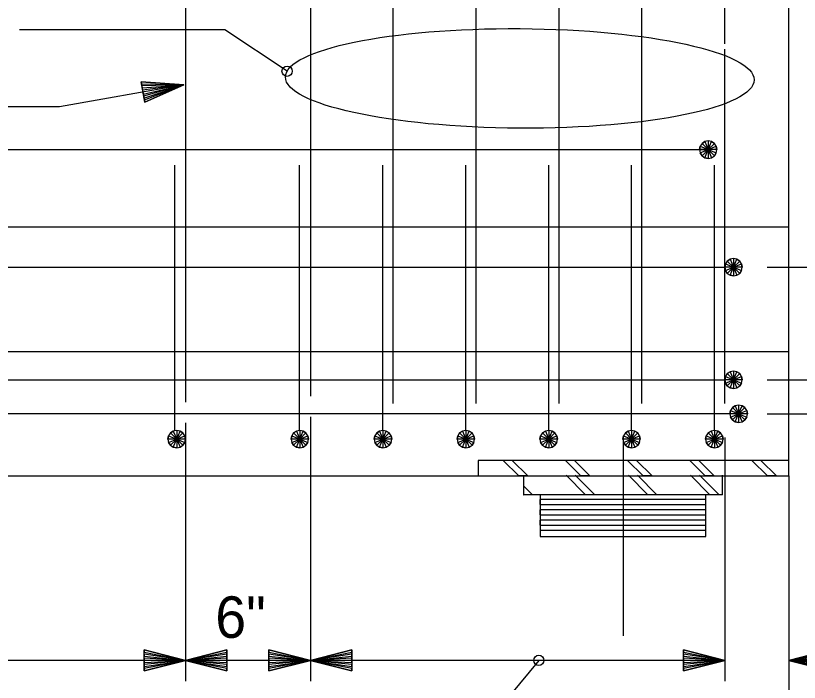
# Model space of a CAD drawing. Extents: x 0 to 34.6, y 0 to 23.6.
# Drawn here: x 15.186 to 17.55, y 2.686 to 4.697 of the extents above; entities that cross this region are included whole.
import ezdxf

# ---------------------------------------------------------------- set-up
doc = ezdxf.new("R2010")
doc.units = 0
for name, color, linetype in [('Dimension Lines', 7, 'Continuous'), ('Miscellaneous Lines', 7, 'Continuous'), ('Rebar Lines', 7, 'Continuous'), ('Structural Steel Lines', 7, 'Continuous'), ('Sup Concrete Girder Lines', 7, 'Continuous'), ('Text', 7, 'Continuous')]:
    doc.layers.add(name, color=color, linetype=linetype)

msp = doc.modelspace()

# ---------------------------------------------------------------- linework, layer by layer
at = {"layer": 'Dimension Lines'}
for p, q in [((17.4534, 3.9382), (19.1773, 3.9382)), ((17.4534, 3.5986), (18.6059, 3.5986)), ((16.0753, 3.4869), (16.0753, 2.6898)), ((17.4534, 3.4961), (18.7606, 3.4961)), ((15.6983, 3.4688), (15.6983, 2.6898)), ((16.0753, 3.4096), (16.0753, 2.8267)), ((17.0185, 3.421), (17.0185, 2.8267)), ((17.3252, 3.4241), (17.3252, 2.6893)), ((17.5186, 3.3086), (17.5186, 2.3804)), ((15.6983, 2.7523), (14.1961, 2.7523)), ((16.1517, 2.7523), (15.6983, 2.7523)), ((17.3252, 2.7523), (16.0753, 2.7523)), ((18.1305, 2.7523), (17.5186, 2.7523))]:
    msp.add_line(p, q, dxfattribs=at)
for points in [[(16.0048, 4.5293), (15.8167, 4.6544), (15.1972, 4.6544)], [(15.5698, 4.4665), (15.5709, 4.4604), (15.6929, 4.4884), (15.572, 4.4542), (15.5731, 4.4481), (15.6929, 4.4884), (15.5742, 4.4419), (15.5753, 4.4357), (15.6929, 4.4884), (15.5644, 4.4973), (15.5655, 4.4911), (15.6929, 4.4884), (15.5666, 4.485), (15.5677, 4.4788), (15.6929, 4.4884), (15.5687, 4.4727), (15.5753, 4.4357), (15.5644, 4.4973), (15.6929, 4.4884), (15.5753, 4.4357)], [(15.6929, 4.4884), (15.3183, 4.4218), (15.152, 4.4218)], [(15.5733, 2.7523), (15.5733, 2.7461), (15.6983, 2.7523), (15.5733, 2.7398), (15.5733, 2.7336), (15.6983, 2.7523), (15.5733, 2.7273), (15.5733, 2.7211), (15.6983, 2.7523), (15.5733, 2.7836), (15.5733, 2.7773), (15.6983, 2.7523), (15.5733, 2.7711), (15.5733, 2.7648), (15.6983, 2.7523), (15.5733, 2.7586), (15.5733, 2.7211), (15.5733, 2.7836), (15.6983, 2.7523), (15.5733, 2.7211)], [(15.8233, 2.7523), (15.8233, 2.7586), (15.6983, 2.7523), (15.8233, 2.7648), (15.8233, 2.7711), (15.6983, 2.7523), (15.8233, 2.7773), (15.8233, 2.7836), (15.6983, 2.7523), (15.8233, 2.7211), (15.8233, 2.7273), (15.6983, 2.7523), (15.8233, 2.7336), (15.8233, 2.7398), (15.6983, 2.7523), (15.8233, 2.7461), (15.8233, 2.7836), (15.8233, 2.7211), (15.6983, 2.7523), (15.8233, 2.7836)], [(15.9503, 2.7523), (15.9503, 2.7461), (16.0753, 2.7523), (15.9503, 2.7398), (15.9503, 2.7336), (16.0753, 2.7523), (15.9503, 2.7273), (15.9503, 2.7211), (16.0753, 2.7523), (15.9503, 2.7836), (15.9503, 2.7773), (16.0753, 2.7523), (15.9503, 2.7711), (15.9503, 2.7648), (16.0753, 2.7523), (15.9503, 2.7586), (15.9503, 2.7211), (15.9503, 2.7836), (16.0753, 2.7523), (15.9503, 2.7211)], [(16.2003, 2.7523), (16.2003, 2.7586), (16.0753, 2.7523), (16.2003, 2.7648), (16.2003, 2.7711), (16.0753, 2.7523), (16.2003, 2.7773), (16.2003, 2.7836), (16.0753, 2.7523), (16.2003, 2.7211), (16.2003, 2.7273), (16.0753, 2.7523), (16.2003, 2.7336), (16.2003, 2.7398), (16.0753, 2.7523), (16.2003, 2.7461), (16.2003, 2.7836), (16.2003, 2.7211), (16.0753, 2.7523), (16.2003, 2.7836)], [(17.2002, 2.7523), (17.2002, 2.7461), (17.3252, 2.7523), (17.2002, 2.7398), (17.2002, 2.7336), (17.3252, 2.7523), (17.2002, 2.7273), (17.2002, 2.7211), (17.3252, 2.7523), (17.2002, 2.7836), (17.2002, 2.7773), (17.3252, 2.7523), (17.2002, 2.7711), (17.2002, 2.7648), (17.3252, 2.7523), (17.2002, 2.7586), (17.2002, 2.7211), (17.2002, 2.7836), (17.3252, 2.7523), (17.2002, 2.7211)], [(17.6436, 2.7523), (17.6436, 2.7586), (17.5186, 2.7523), (17.6436, 2.7648), (17.6436, 2.7711), (17.5186, 2.7523), (17.6436, 2.7773), (17.6436, 2.7836), (17.5186, 2.7523), (17.6436, 2.7211), (17.6436, 2.7273), (17.5186, 2.7523), (17.6436, 2.7336), (17.6436, 2.7398), (17.5186, 2.7523), (17.6436, 2.7461), (17.6436, 2.7836), (17.6436, 2.7211), (17.5186, 2.7523), (17.6436, 2.7836)], [(16.7643, 2.7523), (16.5597, 2.5059), (15.8344, 2.5059)]]:
    msp.add_lwpolyline(points, dxfattribs=at)
for centre in [(16.0048, 4.5293), (16.7643, 2.7523)]:
    msp.add_circle(centre, 0.0154, dxfattribs=at)
msp.add_ellipse((16.7069, 4.5077), major_axis=(-0.7069, 0.0044), ratio=0.212389, dxfattribs=at)
at = {"layer": 'Miscellaneous Lines'}
for points in [[(17.0185, 3.2513), (16.7686, 3.2513), (16.7686, 3.1263), (17.0185, 3.1263), (17.2685, 3.1263), (17.2685, 3.2513), (17.0185, 3.2513)], [(17.2673, 3.2379), (16.7673, 3.2379), (16.7673, 3.2223), (17.2673, 3.2223), (17.2673, 3.2067), (16.7673, 3.2067), (16.7673, 3.1911), (17.2673, 3.1911), (17.2673, 3.1755), (16.7673, 3.1755), (16.7673, 3.1599), (17.2673, 3.1599), (17.2673, 3.1443), (16.7673, 3.1443)]]:
    msp.add_lwpolyline(points, dxfattribs=at)
at = {"layer": 'Rebar Lines'}
for p, q in [((17.3252, 4.6117), (17.3252, 5.9649)), ((15.6983, 5.9385), (15.6983, 3.5313)), ((16.0753, 5.9385), (16.0753, 3.5494)), ((16.3253, 3.5274), (16.3253, 4.8792)), ((16.5753, 3.5274), (16.5753, 4.8753)), ((16.8253, 4.5958), (16.8253, 4.8803)), ((17.0752, 3.5274), (17.0752, 4.8753)), ((16.8253, 3.5274), (16.8253, 4.5958)), ((17.3252, 3.5274), (17.3252, 4.5958)), ((13.5253, 4.293), (17.2753, 4.293)), ((15.6665, 3.4461), (15.6665, 4.2461)), ((16.0426, 3.4461), (16.0426, 4.2461)), ((16.294, 3.4461), (16.294, 4.2461)), ((16.544, 3.4461), (16.544, 4.2461)), ((16.794, 3.4461), (16.794, 4.2461)), ((17.044, 3.4461), (17.044, 4.2461)), ((17.2939, 3.4461), (17.2939, 4.2461)), ((13.6537, 3.9382), (17.3252, 3.9382)), ((14.8449, 3.5986), (17.3252, 3.5986)), ((15.9021, 3.4961), (14.7799, 3.4961)), ((17.3935, 3.4961), (15.9021, 3.4961))]:
    msp.add_line(p, q, dxfattribs=at)
for points in [[(17.2753, 4.3194), (17.2652, 4.3174), (17.2566, 4.3117), (17.2509, 4.3031), (17.2489, 4.293), (17.2509, 4.2829), (17.2566, 4.2743), (17.2652, 4.2686), (17.2753, 4.2666), (17.2854, 4.2686), (17.294, 4.2743), (17.2997, 4.2829), (17.3017, 4.293), (17.2997, 4.3031), (17.294, 4.3116), (17.2855, 4.3174), (17.2753, 4.3194), (17.2753, 4.293), (17.2753, 4.2666), (17.2652, 4.2686), (17.2753, 4.293), (17.2566, 4.2743), (17.2509, 4.2829), (17.2753, 4.293), (17.2489, 4.293), (17.2509, 4.3031), (17.2753, 4.293), (17.2566, 4.3117), (17.2652, 4.3174), (17.2753, 4.293), (17.2855, 4.3174), (17.294, 4.3116), (17.2753, 4.293), (17.2997, 4.3031), (17.3017, 4.293), (17.2753, 4.293), (17.2997, 4.2829), (17.294, 4.2743), (17.2753, 4.293), (17.2854, 4.2686)], [(17.3516, 3.9646), (17.3415, 3.9626), (17.3329, 3.9569), (17.3272, 3.9483), (17.3252, 3.9382), (17.3272, 3.9281), (17.3329, 3.9195), (17.3415, 3.9138), (17.3516, 3.9118), (17.3617, 3.9138), (17.3703, 3.9195), (17.376, 3.9281), (17.378, 3.9382), (17.376, 3.9483), (17.3703, 3.9568), (17.3618, 3.9626), (17.3516, 3.9646), (17.3516, 3.9382), (17.3516, 3.9118), (17.3415, 3.9138), (17.3516, 3.9382), (17.3329, 3.9195), (17.3272, 3.9281), (17.3516, 3.9382), (17.3252, 3.9382), (17.3272, 3.9483), (17.3516, 3.9382), (17.3329, 3.9569), (17.3415, 3.9626), (17.3516, 3.9382), (17.3618, 3.9626), (17.3703, 3.9568), (17.3516, 3.9382), (17.376, 3.9483), (17.378, 3.9382), (17.3516, 3.9382), (17.376, 3.9281), (17.3703, 3.9195), (17.3516, 3.9382), (17.3617, 3.9138)], [(17.3516, 3.625), (17.3415, 3.623), (17.3329, 3.6173), (17.3272, 3.6087), (17.3252, 3.5986), (17.3272, 3.5885), (17.3329, 3.5799), (17.3415, 3.5742), (17.3516, 3.5722), (17.3617, 3.5742), (17.3703, 3.5799), (17.376, 3.5885), (17.378, 3.5986), (17.376, 3.6087), (17.3703, 3.6172), (17.3618, 3.623), (17.3516, 3.625), (17.3516, 3.5986), (17.3516, 3.5722), (17.3415, 3.5742), (17.3516, 3.5986), (17.3329, 3.5799), (17.3272, 3.5885), (17.3516, 3.5986), (17.3252, 3.5986), (17.3272, 3.6087), (17.3516, 3.5986), (17.3329, 3.6173), (17.3415, 3.623), (17.3516, 3.5986), (17.3618, 3.623), (17.3703, 3.6172), (17.3516, 3.5986), (17.376, 3.6087), (17.378, 3.5986), (17.3516, 3.5986), (17.376, 3.5885), (17.3703, 3.5799), (17.3516, 3.5986), (17.3617, 3.5742)], [(17.3671, 3.5225), (17.357, 3.5205), (17.3484, 3.5148), (17.3427, 3.5062), (17.3407, 3.4961), (17.3427, 3.486), (17.3484, 3.4774), (17.357, 3.4717), (17.3671, 3.4697), (17.3772, 3.4717), (17.3858, 3.4774), (17.3915, 3.486), (17.3935, 3.4961), (17.3915, 3.5062), (17.3858, 3.5147), (17.3773, 3.5205), (17.3671, 3.5225), (17.3671, 3.4961), (17.3671, 3.4697), (17.357, 3.4717), (17.3671, 3.4961), (17.3484, 3.4774), (17.3427, 3.486), (17.3671, 3.4961), (17.3407, 3.4961), (17.3427, 3.5062), (17.3671, 3.4961), (17.3484, 3.5148), (17.357, 3.5205), (17.3671, 3.4961), (17.3773, 3.5205), (17.3858, 3.5147), (17.3671, 3.4961), (17.3915, 3.5062), (17.3935, 3.4961), (17.3671, 3.4961), (17.3915, 3.486), (17.3858, 3.4774), (17.3671, 3.4961), (17.3772, 3.4717)], [(15.6718, 3.4461), (15.6617, 3.4441), (15.6531, 3.4384), (15.6474, 3.4298), (15.6454, 3.4197), (15.6474, 3.4096), (15.6531, 3.401), (15.6617, 3.3953), (15.6718, 3.3933), (15.6819, 3.3953), (15.6905, 3.401), (15.6962, 3.4096), (15.6982, 3.4197), (15.6962, 3.4298), (15.6905, 3.4383), (15.6819, 3.4441), (15.6718, 3.4461), (15.6718, 3.4197), (15.6718, 3.3933), (15.6617, 3.3953), (15.6718, 3.4197), (15.6531, 3.401), (15.6474, 3.4096), (15.6718, 3.4197), (15.6454, 3.4197), (15.6474, 3.4298), (15.6718, 3.4197), (15.6531, 3.4384), (15.6617, 3.4441), (15.6718, 3.4197), (15.6819, 3.4441), (15.6905, 3.4383), (15.6718, 3.4197), (15.6962, 3.4298), (15.6982, 3.4197), (15.6718, 3.4197), (15.6962, 3.4096), (15.6905, 3.401), (15.6718, 3.4197), (15.6819, 3.3953)], [(16.0431, 3.4461), (16.033, 3.4441), (16.0244, 3.4384), (16.0187, 3.4298), (16.0167, 3.4197), (16.0187, 3.4096), (16.0244, 3.401), (16.033, 3.3953), (16.0431, 3.3933), (16.0532, 3.3953), (16.0618, 3.401), (16.0675, 3.4096), (16.0695, 3.4197), (16.0675, 3.4298), (16.0618, 3.4383), (16.0532, 3.4441), (16.0431, 3.4461), (16.0431, 3.4197), (16.0431, 3.3933), (16.033, 3.3953), (16.0431, 3.4197), (16.0244, 3.401), (16.0187, 3.4096), (16.0431, 3.4197), (16.0167, 3.4197), (16.0187, 3.4298), (16.0431, 3.4197), (16.0244, 3.4384), (16.033, 3.4441), (16.0431, 3.4197), (16.0532, 3.4441), (16.0618, 3.4383), (16.0431, 3.4197), (16.0675, 3.4298), (16.0695, 3.4197), (16.0431, 3.4197), (16.0675, 3.4096), (16.0618, 3.401), (16.0431, 3.4197), (16.0532, 3.3953)], [(16.294, 3.4461), (16.284, 3.4441), (16.2754, 3.4384), (16.2696, 3.4298), (16.2676, 3.4197), (16.2696, 3.4096), (16.2754, 3.401), (16.2839, 3.3953), (16.294, 3.3933), (16.3041, 3.3953), (16.3127, 3.401), (16.3184, 3.4096), (16.3205, 3.4197), (16.3184, 3.4298), (16.3128, 3.4383), (16.3042, 3.4441), (16.294, 3.4461), (16.294, 3.4197), (16.294, 3.3933), (16.2839, 3.3953), (16.294, 3.4197), (16.2754, 3.401), (16.2696, 3.4096), (16.294, 3.4197), (16.2676, 3.4197), (16.2696, 3.4298), (16.294, 3.4197), (16.2754, 3.4384), (16.284, 3.4441), (16.294, 3.4197), (16.3042, 3.4441), (16.3128, 3.4383), (16.294, 3.4197), (16.3184, 3.4298), (16.3205, 3.4197), (16.294, 3.4197), (16.3184, 3.4096), (16.3127, 3.401), (16.294, 3.4197), (16.3041, 3.3953)], [(16.544, 3.4461), (16.534, 3.4441), (16.5254, 3.4384), (16.5196, 3.4298), (16.5176, 3.4197), (16.5196, 3.4096), (16.5254, 3.401), (16.5339, 3.3953), (16.544, 3.3933), (16.5541, 3.3953), (16.5627, 3.401), (16.5684, 3.4095), (16.5705, 3.4197), (16.5684, 3.4298), (16.5628, 3.4383), (16.5542, 3.4441), (16.544, 3.4461), (16.544, 3.4197), (16.544, 3.3933), (16.5339, 3.3953), (16.544, 3.4197), (16.5254, 3.401), (16.5196, 3.4096), (16.544, 3.4197), (16.5176, 3.4197), (16.5196, 3.4298), (16.544, 3.4197), (16.5254, 3.4384), (16.534, 3.4441), (16.544, 3.4197), (16.5542, 3.4441), (16.5628, 3.4383), (16.544, 3.4197), (16.5684, 3.4298), (16.5705, 3.4197), (16.544, 3.4197), (16.5684, 3.4095), (16.5627, 3.401), (16.544, 3.4197), (16.5541, 3.3953)], [(16.794, 3.4461), (16.7839, 3.4441), (16.7753, 3.4384), (16.7696, 3.4298), (16.7676, 3.4197), (16.7696, 3.4096), (16.7753, 3.401), (16.7839, 3.3953), (16.794, 3.3933), (16.8041, 3.3953), (16.8127, 3.401), (16.8184, 3.4095), (16.8204, 3.4197), (16.8184, 3.4298), (16.8127, 3.4383), (16.8042, 3.4441), (16.794, 3.4461), (16.794, 3.4197), (16.794, 3.3933), (16.7839, 3.3953), (16.794, 3.4197), (16.7753, 3.401), (16.7696, 3.4096), (16.794, 3.4197), (16.7676, 3.4197), (16.7696, 3.4298), (16.794, 3.4197), (16.7753, 3.4384), (16.7839, 3.4441), (16.794, 3.4197), (16.8042, 3.4441), (16.8127, 3.4383), (16.794, 3.4197), (16.8184, 3.4298), (16.8204, 3.4197), (16.794, 3.4197), (16.8184, 3.4095), (16.8127, 3.401), (16.794, 3.4197), (16.8041, 3.3953)], [(17.044, 3.4461), (17.0339, 3.4441), (17.0253, 3.4384), (17.0195, 3.4298), (17.0176, 3.4197), (17.0195, 3.4096), (17.0253, 3.401), (17.0339, 3.3953), (17.044, 3.3933), (17.054, 3.3953), (17.0626, 3.401), (17.0684, 3.4096), (17.0704, 3.4197), (17.0684, 3.4298), (17.0627, 3.4383), (17.0541, 3.4441), (17.044, 3.4461), (17.044, 3.4197), (17.044, 3.3933), (17.0339, 3.3953), (17.044, 3.4197), (17.0253, 3.401), (17.0195, 3.4096), (17.044, 3.4197), (17.0176, 3.4197), (17.0195, 3.4298), (17.044, 3.4197), (17.0253, 3.4384), (17.0339, 3.4441), (17.044, 3.4197), (17.0541, 3.4441), (17.0627, 3.4383), (17.044, 3.4197), (17.0684, 3.4298), (17.0704, 3.4197), (17.044, 3.4197), (17.0684, 3.4096), (17.0626, 3.401), (17.044, 3.4197), (17.054, 3.3953)], [(17.2939, 3.4461), (17.2839, 3.4441), (17.2753, 3.4384), (17.2695, 3.4298), (17.2675, 3.4197), (17.2695, 3.4096), (17.2753, 3.401), (17.2838, 3.3953), (17.2939, 3.3933), (17.304, 3.3953), (17.3126, 3.401), (17.3183, 3.4096), (17.3204, 3.4197), (17.3183, 3.4298), (17.3126, 3.4383), (17.3041, 3.4441), (17.2939, 3.4461), (17.2939, 3.4197), (17.2939, 3.3933), (17.2838, 3.3953), (17.2939, 3.4197), (17.2753, 3.401), (17.2695, 3.4096), (17.2939, 3.4197), (17.2675, 3.4197), (17.2695, 3.4298), (17.2939, 3.4197), (17.2753, 3.4384), (17.2839, 3.4441), (17.2939, 3.4197), (17.3041, 3.4441), (17.3126, 3.4383), (17.2939, 3.4197), (17.3183, 3.4298), (17.3204, 3.4197), (17.2939, 3.4197), (17.3183, 3.4096), (17.3126, 3.401), (17.2939, 3.4197), (17.304, 3.3953)]]:
    msp.add_lwpolyline(points, dxfattribs=at)
at = {"layer": 'Structural Steel Lines'}
for p, q in [((16.7191, 3.2513), (16.7191, 3.3104)), ((17.318, 3.2513), (17.318, 3.3104))]:
    msp.add_line(p, q, dxfattribs=at)
for points in [[(17.5186, 3.3555), (16.5811, 3.3555), (16.5811, 3.3086)], [(17.4342, 3.3555), (17.4811, 3.3086), (17.4537, 3.3086), (17.4068, 3.3555), (17.2467, 3.3555), (17.2936, 3.3086), (17.2662, 3.3086), (17.2193, 3.3555), (17.0592, 3.3555), (17.1061, 3.3086), (17.0787, 3.3086), (17.0318, 3.3555), (16.8717, 3.3555), (16.9186, 3.3086), (16.8912, 3.3086), (16.8443, 3.3555), (16.6842, 3.3555), (16.7311, 3.3086), (16.7037, 3.3086), (16.6568, 3.3555), (16.5811, 3.3555)], [(16.8742, 3.3104), (16.9328, 3.2518), (16.9054, 3.2518), (16.8468, 3.3104)], [(17.0617, 3.3104), (17.1203, 3.2518), (17.0929, 3.2518), (17.0343, 3.3104)], [(17.2492, 3.3104), (17.3078, 3.2518), (17.2804, 3.2518), (17.2218, 3.3104)], [(16.7191, 3.278), (16.7453, 3.2518), (16.7179, 3.2518), (16.7191, 3.2506)], [(17.318, 3.2513), (16.7191, 3.2513)]]:
    msp.add_lwpolyline(points, dxfattribs=at)
at = {"layer": 'Sup Concrete Girder Lines'}
for p, q in [((17.5186, 4.0586), (17.5186, 4.9961)), ((17.5186, 4.0586), (10.7061, 4.0586)), ((17.5186, 3.6836), (17.5186, 4.0586)), ((13.9517, 3.6836), (17.5186, 3.6836)), ((17.5186, 3.3086), (17.5186, 3.6836)), ((10.7061, 3.3086), (17.5186, 3.3086))]:
    msp.add_line(p, q, dxfattribs=at)

# ---------------------------------------------------------------- texts
at = {"layer": 'Text'}
msp.add_text('6"', height=0.125, dxfattribs=at).set_placement((15.7883, 2.8202))

doc.saveas('drawing.dxf')
